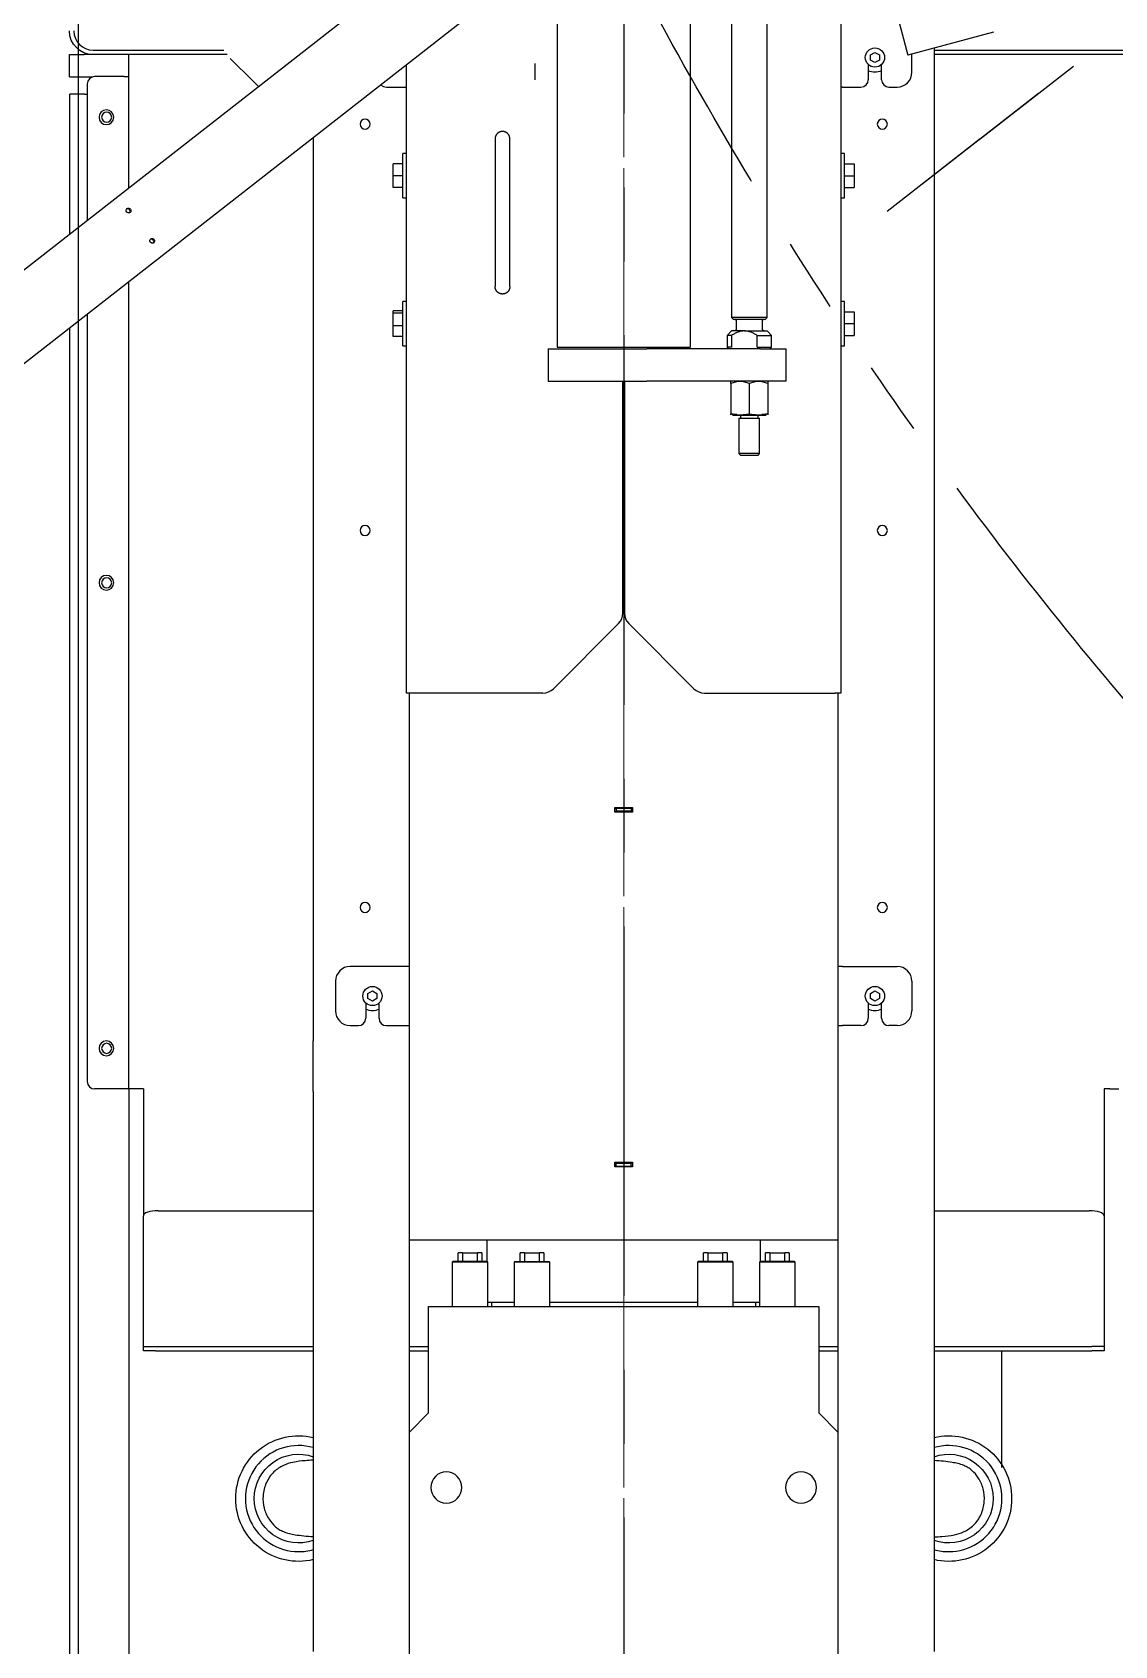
# Model space of a CAD drawing. Header units: millimetres. Extents: x 10462777 to 22643323, y 453826 to 1389191.
# Drawn here: x 11307941 to 11308673, y 595340 to 596432 of the extents above; entities that cross this region are included whole.
import ezdxf

# ---------------------------------------------------------------- set-up
doc = ezdxf.new("R2010")
doc.units = ezdxf.units.MM
doc.header["$LTSCALE"] = 200
doc.header["$MEASUREMENT"] = 0
for name, pattern in [('CENTER', [2, 1.25, -0.25, 0.25, -0.25]), ('CENTER2', [1.125, 0.75, -0.125, 0.125, -0.125]), ('PHANTOM', [2.5, 1.25, -0.25, 0.25, -0.25, 0.25, -0.25])]:
    doc.linetypes.add(name, pattern=pattern)
doc.layers.get('0').update_dxf_attribs({"linetype": 'CONTINUOUS'})
for name, color, linetype in [('1', 1, 'CENTER'), ('2', 2, 'CONTINUOUS'), ('205', 4, 'CONTINUOUS'), ('DV1_DEFAULT', 7, 'CONTINUOUS')]:
    doc.layers.add(name, color=color, linetype=linetype)
doc.layers.add('203', color=7, linetype='CONTINUOUS', true_color=0xffffff)
doc.layers.add('TOP$23', color=7, linetype='CONTINUOUS', true_color=0xffffff)
doc.layers.add('LAYOUT', color=8, linetype='CONTINUOUS', lineweight=25)

# ---------------------------------------------------------------- blocks, each defined once
blk = doc.blocks.new('r710ic')
at = {"layer": 'DV1_DEFAULT', "color": 1, "linetype": 'CENTER2', "lineweight": 0}
for p, q in [((274132.6, 104232.6), (269847.5, 104232.6)), ((269950.2, 104232.6), (274235.2, 104232.6))]:
    blk.add_line(p, q, dxfattribs=at)
at = {"layer": 'LAYOUT', "color": 3}
blk.add_circle((272041.4, 104232.6), 2050.1, dxfattribs=at)
blk = doc.blocks.new('A$C7DA30AB0')
at = {"layer": 'LAYOUT', "color": 6, "linetype": 'PHANTOM'}
blk.add_circle((3030.4, 3026, 0), 2693, dxfattribs=at)

msp = doc.modelspace()

# ---------------------------------------------------------------- linework, layer by layer
at = {"layer": '1', "color": 23, "linetype": 'CENTER'}
msp.add_line((11308340.78353, 601826.84018, 0), (11308340.78353, 593861.87204, 0), dxfattribs=at)
at = {"layer": '2', "color": 60, "linetype": 'Continuous'}
for p, q in [((11308487.78562, 596476.64153, 0), (11308487.78562, 595984.7572, 0)), ((11308507.78591, 596416.49538, 0), (11308510.78595, 596418.22746, 0)), ((11308507.78591, 596413.03123, 0), (11308507.78591, 596416.49538, 0)), ((11308510.78595, 596418.22746, 0), (11308513.78599, 596416.49538, 0)), ((11308513.78599, 596416.49538, 0), (11308513.78599, 596413.03123, 0)), ((11308193.78145, 595984.7572, 0), (11308193.78145, 596409.88355, 0)), ((11308510.78595, 596411.29915, 0), (11308507.78591, 596413.03123, 0)), ((11308513.78599, 596413.03123, 0), (11308510.78595, 596411.29915, 0)), ((11308191.28141, 596342.77708, 0), (11308184.88132, 596342.77708, 0)), ((11308184.88132, 596342.7474, 0), (11308184.88132, 596342.77708, 0)), ((11308191.28141, 596342.7474, 0), (11308184.88132, 596342.7474, 0)), ((11308184.88132, 596334.73248, 0), (11308184.88132, 596342.7474, 0)), ((11308193.78145, 596349.76238, 0), (11308191.28141, 596349.76238, 0)), ((11308191.28141, 596319.76196, 0), (11308191.28141, 596349.76238, 0)), ((11308490.28566, 596349.76238, 0), (11308487.78562, 596349.76238, 0)), ((11308490.28566, 596342.96645, 0), (11308490.28566, 596349.76238, 0)), ((11308490.28566, 596319.76196, 0), (11308490.28566, 596342.96645, 0)), ((11308490.28566, 596342.76228, 0), (11308496.68575, 596342.76228, 0)), ((11308496.68575, 596342.76228, 0), (11308496.68575, 596334.76217, 0)), ((11308191.28141, 596334.73248, 0), (11308184.88132, 596334.73248, 0)), ((11308184.88132, 596326.74725, 0), (11308184.88132, 596334.73248, 0)), ((11308490.28566, 596334.76217, 0), (11308496.68575, 596334.76217, 0)), ((11308496.68575, 596334.76217, 0), (11308496.68575, 596326.76206, 0)), ((11308191.28141, 596326.74725, 0), (11308184.88132, 596326.74725, 0)), ((11308191.28141, 596319.76196, 0), (11308193.78145, 596319.76196, 0)), ((11308487.78562, 596319.76196, 0), (11308490.28566, 596319.76196, 0)), ((11308490.28566, 596326.76206, 0), (11308496.68575, 596326.76206, 0)), ((11308191.28141, 596243.41583, 0), (11308184.88132, 596243.41583, 0)), ((11308184.88132, 596241.88454, 0), (11308184.88132, 596243.41583, 0)), ((11308191.28141, 596241.88454, 0), (11308184.88132, 596241.88454, 0)), ((11308184.88132, 596233.22946, 0), (11308184.88132, 596241.88454, 0)), ((11308193.78145, 596249.76096, 0), (11308191.28141, 596249.76096, 0)), ((11308191.28141, 596219.76054, 0), (11308191.28141, 596249.76096, 0)), ((11308490.28566, 596249.76096, 0), (11308487.78562, 596249.76096, 0)), ((11308490.28566, 596248.51827, 0), (11308490.28566, 596249.76096, 0)), ((11308490.28566, 596219.76054, 0), (11308490.28566, 596248.51827, 0)), ((11308490.28566, 596242.76086, 0), (11308496.68575, 596242.76086, 0)), ((11308496.68575, 596242.76086, 0), (11308496.68575, 596234.76075, 0)), ((11308191.28141, 596233.22946, 0), (11308184.88132, 596233.22946, 0)), ((11308184.88132, 596226.10567, 0), (11308184.88132, 596233.22946, 0)), ((11308490.28566, 596234.76075, 0), (11308496.68575, 596234.76075, 0)), ((11308496.68575, 596234.76075, 0), (11308496.68575, 596226.76063, 0)), ((11308191.28141, 596226.10567, 0), (11308184.88132, 596226.10567, 0)), ((11308191.28141, 596219.76054, 0), (11308193.78145, 596219.76054, 0)), ((11308487.78562, 596219.76054, 0), (11308490.28566, 596219.76054, 0)), ((11308490.28566, 596226.76063, 0), (11308496.68575, 596226.76063, 0)), ((11308340.28353, 596038.9001, 0), (11308340.28353, 596195.76289, 0)), ((11308341.28354, 596195.76289, 0), (11308341.28354, 596038.9001, 0)), ((11308340.28368, 596144.75947, 0), (11308341.28354, 596144.75947, 0)), ((11308340.28368, 596142.75944, 0), (11308341.28354, 596142.75944, 0)), ((11308293.21179, 595987.68617, 0), (11308337.35455, 596031.82893, 0)), ((11308344.21251, 596031.82893, 0), (11308388.35528, 595987.68617, 0)), ((11308197.7815, 595984.7572, 0), (11308193.78145, 595984.7572, 0)), ((11308286.14062, 595984.7572, 0), (11308197.7815, 595984.7572, 0)), ((11308395.42645, 595984.7572, 0), (11308483.78556, 595984.7572, 0)), ((11308487.78562, 595984.7572, 0), (11308483.78556, 595984.7572, 0)), ((11308334.78238, 595906.75609, 0), (11308335.78346, 595906.75609, 0)), ((11308334.78238, 595904.75606, 0), (11308335.78346, 595904.75606, 0)), ((11308335.78346, 595906.75609, 0), (11308335.78346, 595904.75606, 0)), ((11308345.7836, 595906.75609, 0), (11308335.78346, 595906.75609, 0)), ((11308345.7836, 595904.75606, 0), (11308335.78346, 595904.75606, 0)), ((11308345.7836, 595906.75609, 0), (11308345.7836, 595904.75606, 0)), ((11308346.78468, 595906.75609, 0), (11308345.7836, 595906.75609, 0)), ((11308346.78468, 595904.75606, 0), (11308345.7836, 595904.75606, 0)), ((11308167.78108, 595781.48636, 0), (11308170.78112, 595783.21844, 0)), ((11308170.78112, 595783.21844, 0), (11308173.78116, 595781.48636, 0)), ((11308507.78591, 595781.48636, 0), (11308510.78595, 595783.21844, 0)), ((11308510.78595, 595783.21844, 0), (11308513.78599, 595781.48636, 0)), ((11308167.78108, 595778.02221, 0), (11308167.78108, 595781.48636, 0)), ((11308170.78112, 595776.29013, 0), (11308167.78108, 595778.02221, 0)), ((11308173.78116, 595778.02221, 0), (11308170.78112, 595776.29013, 0)), ((11308173.78116, 595781.48636, 0), (11308173.78116, 595778.02221, 0)), ((11308507.78591, 595778.02221, 0), (11308507.78591, 595781.48636, 0)), ((11308510.78595, 595776.29013, 0), (11308507.78591, 595778.02221, 0)), ((11308513.78599, 595778.02221, 0), (11308510.78595, 595776.29013, 0)), ((11308513.78599, 595781.48636, 0), (11308513.78599, 595778.02221, 0)), ((11308334.78238, 595666.75268, 0), (11308335.78346, 595666.75268, 0)), ((11308334.78238, 595664.75265, 0), (11308335.78346, 595664.75265, 0)), ((11308335.78346, 595664.75265, 0), (11308335.78346, 595666.75268, 0)), ((11308335.78346, 595666.75268, 0), (11308345.7836, 595666.75268, 0)), ((11308335.78346, 595664.75265, 0), (11308345.7836, 595664.75265, 0)), ((11308345.7836, 595664.75265, 0), (11308345.7836, 595666.75268, 0)), ((11308346.78468, 595666.75268, 0), (11308345.7836, 595666.75268, 0)), ((11308346.78468, 595664.75265, 0), (11308345.7836, 595664.75265, 0))]:
    msp.add_line(p, q, dxfattribs=at)
at = {"layer": '2', "color": 252, "linetype": 'Continuous'}
for p, q in [((11307965.77821, 596401.76312, 0), (11307965.77821, 596416.76333, 0)), ((11307965.77821, 596416.76333, 0), (11307975.77835, 596416.76333, 0)), ((11307981.77957, 596416.76333, 0), (11307975.77835, 596416.76333, 0)), ((11307981.77843, 596419.76338, 0), (11308070.23953, 596419.76338, 0)), ((11308072.58429, 596416.76333, 0), (11307981.77843, 596416.76333, 0)), ((11308005.77877, 596416.75458, 0), (11308005.77877, 596326.4533, 0)), ((11308535.7863, 596404.76316, 0), (11308535.7863, 596417.03459, 0)), ((11308550.77908, 596419.76338, 0), (11308699.78863, 596419.76338, 0)), ((11308699.78863, 596416.76333, 0), (11308550.77908, 596416.76333, 0)), ((11308550.78652, 596421.04674, 0), (11308550.78652, 595749.38655, 0)), ((11308506.28588, 596410.07269, 0), (11308506.28588, 596399.76309, 0)), ((11308515.28601, 596399.76309, 0), (11308515.28601, 596410.07269, 0)), ((11307965.77821, 596401.76312, 0), (11307975.77835, 596401.76312, 0)), ((11307975.77835, 596401.76312, 0), (11307981.67925, 596401.76312, 0)), ((11307977.77838, 596396.88555, 0), (11307977.77838, 596304.57799, 0)), ((11308002.77873, 596401.88562, 0), (11307982.77845, 596401.88562, 0)), ((11308002.77873, 596401.88562, 0), (11308005.77877, 596401.88562, 0)), ((11308180.28125, 596394.76302, 0), (11308192.78143, 596394.76302, 0)), ((11308192.78143, 596394.76302, 0), (11308193.7815, 596394.76302, 0)), ((11308488.78564, 596394.76302, 0), (11308487.78557, 596394.76302, 0)), ((11308488.78564, 596394.76302, 0), (11308501.28581, 596394.76302, 0)), ((11308520.28608, 596394.76302, 0), (11308525.78616, 596394.76302, 0)), ((11307965.95847, 596295.3343, 0), (11307965.95847, 596389.88545, 0)), ((11307975.95861, 596389.88545, 0), (11307965.95847, 596389.88545, 0)), ((11307975.95861, 596389.88545, 0), (11307977.77879, 596389.88545, 0)), ((11308130.78055, 596360.66546, 0), (11308130.78055, 595749.38655, 0)), ((11308005.77877, 596263.00396, 0), (11308005.77877, 595716.87589, 0)), ((11307965.95847, 594543.85923, 0), (11307965.95847, 596231.87715, 0)), ((11307977.77838, 596241.12709, 0), (11307977.77838, 595721.87596, 0)), ((11308340.28365, 596145.25948, 0), (11308341.28342, 596145.25948, 0)), ((11308341.28342, 596142.25943, 0), (11308340.28365, 596142.25943, 0)), ((11308195.78147, 595614.75194, 0), (11308195.78147, 595984.76938, 0)), ((11308485.78559, 595984.76938, 0), (11308485.78559, 595614.75194, 0)), ((11308334.78345, 595907.2561, 0), (11308346.78362, 595907.2561, 0)), ((11308334.78345, 595904.25605, 0), (11308334.78345, 595907.2561, 0)), ((11308346.78362, 595904.25605, 0), (11308334.78345, 595904.25605, 0)), ((11308346.78362, 595907.2561, 0), (11308346.78362, 595904.25605, 0)), ((11308192.78143, 595799.75457, 0), (11308155.78091, 595799.75457, 0)), ((11308195.78147, 595799.75457, 0), (11308192.78143, 595799.75457, 0)), ((11308488.78564, 595799.75457, 0), (11308485.78559, 595799.75457, 0)), ((11308488.78564, 595799.75457, 0), (11308525.78616, 595799.75457, 0)), ((11308145.78076, 595789.75443, 0), (11308145.78076, 595769.75414, 0)), ((11308535.7863, 595789.75443, 0), (11308535.7863, 595769.75414, 0)), ((11308166.28105, 595775.06367, 0), (11308166.28105, 595764.75407, 0)), ((11308175.28118, 595764.75407, 0), (11308175.28118, 595775.06367, 0)), ((11308506.28588, 595775.06367, 0), (11308506.28588, 595764.75407, 0)), ((11308515.28601, 595764.75407, 0), (11308515.28601, 595775.06367, 0)), ((11308155.78091, 595759.754, 0), (11308161.28098, 595759.754, 0)), ((11308180.28125, 595759.754, 0), (11308192.78143, 595759.754, 0)), ((11308192.78143, 595759.754, 0), (11308195.78147, 595759.754, 0)), ((11308485.78559, 595759.754, 0), (11308488.78564, 595759.754, 0)), ((11308501.28581, 595759.754, 0), (11308488.78564, 595759.754, 0)), ((11308525.78616, 595759.754, 0), (11308520.28608, 595759.754, 0)), ((11308130.78055, 595715.18405, 0), (11308130.78055, 595749.38655, 0)), ((11308550.78652, 595749.38655, 0), (11308550.78652, 595715.18405, 0)), ((11308002.77873, 595716.87589, 0), (11307982.77845, 595716.87589, 0)), ((11308005.77877, 595716.87589, 0), (11308002.77873, 595716.87589, 0)), ((11308011.77886, 595716.87589, 0), (11308005.77877, 595716.87589, 0)), ((11308005.95904, 595716.86467, 0), (11308005.95904, 594543.85923, 0)), ((11308015.77892, 595716.87589, 0), (11308011.77886, 595716.87589, 0)), ((11308015.77892, 595716.87589, 0), (11308015.77892, 595714.05677, 0)), ((11308015.77892, 595714.05677, 0), (11308015.77892, 595631.0763, 0)), ((11308130.78055, 595715.18405, 0), (11308130.78055, 595336.19569, 0)), ((11308550.78652, 595715.18405, 0), (11308550.78652, 595336.19569, 0)), ((11308669.78821, 595716.87589, 0), (11308665.78815, 595716.87589, 0)), ((11308665.78815, 595716.87589, 0), (11308665.78815, 595714.05677, 0)), ((11308665.78815, 595714.05677, 0), (11308665.78815, 595631.0763, 0)), ((11308669.78821, 595716.87589, 0), (11308675.78829, 595716.87589, 0)), ((11308334.78345, 595664.25264, 0), (11308334.78345, 595667.25269, 0)), ((11308334.78345, 595667.25269, 0), (11308346.78362, 595667.25269, 0)), ((11308346.78362, 595664.25264, 0), (11308334.78345, 595664.25264, 0)), ((11308346.78362, 595667.25269, 0), (11308346.78362, 595664.25264, 0)), ((11308015.77892, 595542.93174, 0), (11308015.77892, 595631.07619, 0)), ((11308025.77906, 595634.49644, 0), (11308130.78383, 595634.49644, 0)), ((11308550.78323, 595634.49644, 0), (11308655.78801, 595634.49644, 0)), ((11308665.78815, 595631.07619, 0), (11308665.78815, 595542.93174, 0)), ((11308195.78147, 595614.75194, 0), (11308200.78154, 595614.75194, 0)), ((11308195.78147, 595484.75065, 0), (11308195.78147, 595614.74946, 0)), ((11308200.78154, 595614.75194, 0), (11308480.78552, 595614.75194, 0)), ((11308248.28222, 595614.75194, 0), (11308248.28222, 595600.09111, 0)), ((11308433.28485, 595600.09111, 0), (11308433.28485, 595614.75194, 0)), ((11308480.78552, 595614.75194, 0), (11308485.78559, 595614.75194, 0)), ((11308485.78559, 595614.74946, 0), (11308485.78559, 595484.75065, 0)), ((11308208.78166, 595569.7513, 0), (11308472.78541, 595569.7513, 0)), ((11308208.78166, 595497.75028, 0), (11308208.78166, 595569.7513, 0)), ((11308248.78232, 595572.75135, 0), (11308266.78483, 595572.75135, 0)), ((11308251.28226, 595572.75135, 0), (11308251.28226, 595569.7513, 0)), ((11308290.78561, 595572.75135, 0), (11308390.78146, 595572.75135, 0)), ((11308414.78224, 595572.75135, 0), (11308432.78474, 595572.75135, 0)), ((11308430.2848, 595569.7513, 0), (11308430.2848, 595572.75135, 0)), ((11308472.78541, 595569.7513, 0), (11308472.78541, 595497.75028, 0)), ((11308015.77892, 595542.93174, 0), (11308015.77892, 595542.75082, 0)), ((11308015.77892, 595539.75078, 0), (11308015.77892, 595542.75082, 0)), ((11308015.77892, 595542.75082, 0), (11308023.99939, 595542.75082, 0)), ((11308023.99939, 595542.75082, 0), (11308130.78078, 595542.75082, 0)), ((11308195.77918, 595542.75082, 0), (11308208.78023, 595542.75082, 0)), ((11308472.78684, 595542.75082, 0), (11308485.78788, 595542.75082, 0)), ((11308550.78629, 595542.75082, 0), (11308657.56767, 595542.75082, 0)), ((11308665.78815, 595542.75082, 0), (11308657.56767, 595542.75082, 0)), ((11308665.78815, 595542.75082, 0), (11308665.78815, 595542.93174, 0)), ((11308665.78815, 595542.75082, 0), (11308665.78815, 595539.75078, 0)), ((11308023.99939, 595539.75078, 0), (11308015.77892, 595539.75078, 0)), ((11308023.99939, 595539.75078, 0), (11308130.78078, 595539.75078, 0)), ((11308195.77918, 595539.75078, 0), (11308208.78023, 595539.75078, 0)), ((11308472.78684, 595539.75078, 0), (11308485.78788, 595539.75078, 0)), ((11308550.78629, 595539.75078, 0), (11308657.56767, 595539.75078, 0)), ((11308665.78815, 595539.75078, 0), (11308657.56767, 595539.75078, 0)), ((11308195.78147, 595484.75009, 0), (11308208.78166, 595497.75028, 0)), ((11308472.78541, 595497.75028, 0), (11308485.78559, 595484.75009, 0)), ((11308195.78147, 595324.74782, 0), (11308195.78147, 595484.75009, 0)), ((11308485.78559, 595484.75009, 0), (11308485.78559, 595324.74782, 0))]:
    msp.add_line(p, q, dxfattribs=at)
at = {"layer": '2', "color": 51, "linetype": 'Continuous'}
msp.add_line((11308280.78268, 596399.66309, 0), (11308280.78268, 596410.76325, 0), dxfattribs=at)
at = {"layer": '2', "color": 7, "linetype": 'Continuous'}
for p, q in [((11308225.28189, 595600.09173, 0), (11308224.78189, 595599.59173, 0)), ((11308224.78189, 595599.59173, 0), (11308224.78189, 595569.75183, 0)), ((11308248.78223, 595599.59173, 0), (11308224.78189, 595599.59173, 0)), ((11308248.28222, 595600.09173, 0), (11308225.28189, 595600.09173, 0)), ((11308228.78194, 595600.09173, 0), (11308228.78194, 595606.09182, 0)), ((11308231.65851, 595606.09182, 0), (11308228.78194, 595606.09182, 0)), ((11308231.65851, 595606.09182, 0), (11308231.65851, 595600.09173, 0)), ((11308231.65851, 595606.09182, 0), (11308241.9056, 595606.09182, 0)), ((11308241.9056, 595600.09173, 0), (11308241.9056, 595606.09182, 0)), ((11308244.78217, 595606.09182, 0), (11308241.9056, 595606.09182, 0)), ((11308244.78217, 595606.09182, 0), (11308244.78217, 595600.09173, 0)), ((11308248.78223, 595599.59173, 0), (11308248.28222, 595600.09173, 0)), ((11308248.78223, 595569.75183, 0), (11308248.78223, 595599.59173, 0)), ((11308267.28249, 595600.09173, 0), (11308266.78248, 595599.59173, 0)), ((11308266.78248, 595599.59173, 0), (11308266.78248, 595569.75183, 0)), ((11308290.78282, 595599.59173, 0), (11308266.78248, 595599.59173, 0)), ((11308267.28249, 595600.09173, 0), (11308290.28282, 595600.09173, 0)), ((11308270.78254, 595600.09173, 0), (11308270.78254, 595606.09182, 0)), ((11308273.6591, 595606.09182, 0), (11308270.78254, 595606.09182, 0)), ((11308273.6591, 595606.09182, 0), (11308283.9062, 595606.09182, 0)), ((11308273.6591, 595606.09182, 0), (11308273.6591, 595600.09173, 0)), ((11308283.9062, 595600.09173, 0), (11308283.9062, 595606.09182, 0)), ((11308286.78277, 595606.09182, 0), (11308283.9062, 595606.09182, 0)), ((11308286.78277, 595606.09182, 0), (11308286.78277, 595600.09173, 0)), ((11308290.78282, 595599.59173, 0), (11308290.28282, 595600.09173, 0)), ((11308290.78282, 595569.75183, 0), (11308290.78282, 595599.59173, 0)), ((11308391.28425, 595600.09173, 0), (11308390.78424, 595599.59173, 0)), ((11308390.78424, 595599.59173, 0), (11308390.78424, 595569.75183, 0)), ((11308414.78458, 595599.59173, 0), (11308390.78424, 595599.59173, 0)), ((11308414.28458, 595600.09173, 0), (11308391.28425, 595600.09173, 0)), ((11308394.7843, 595600.09173, 0), (11308394.7843, 595606.09182, 0)), ((11308397.66087, 595606.09182, 0), (11308394.7843, 595606.09182, 0)), ((11308397.66087, 595606.09182, 0), (11308407.90796, 595606.09182, 0)), ((11308397.66087, 595606.09182, 0), (11308397.66087, 595600.09173, 0)), ((11308407.90796, 595600.09173, 0), (11308407.90796, 595606.09182, 0)), ((11308410.78453, 595606.09182, 0), (11308407.90796, 595606.09182, 0)), ((11308410.78453, 595606.09182, 0), (11308410.78453, 595600.09173, 0)), ((11308414.78458, 595599.59173, 0), (11308414.28458, 595600.09173, 0)), ((11308414.78458, 595569.75183, 0), (11308414.78458, 595599.59173, 0)), ((11308433.28485, 595600.09173, 0), (11308432.78484, 595599.59173, 0)), ((11308432.78484, 595599.59173, 0), (11308432.78484, 595569.75183, 0)), ((11308456.78518, 595599.59173, 0), (11308432.78484, 595599.59173, 0)), ((11308456.28517, 595600.09173, 0), (11308433.28485, 595600.09173, 0)), ((11308436.7849, 595600.09173, 0), (11308436.7849, 595606.09182, 0)), ((11308439.66146, 595606.09182, 0), (11308436.7849, 595606.09182, 0)), ((11308439.66146, 595606.09182, 0), (11308439.66146, 595600.09173, 0)), ((11308439.66146, 595606.09182, 0), (11308449.90856, 595606.09182, 0)), ((11308449.90856, 595600.09173, 0), (11308449.90856, 595606.09182, 0)), ((11308452.78512, 595606.09182, 0), (11308449.90856, 595606.09182, 0)), ((11308452.78512, 595606.09182, 0), (11308452.78512, 595600.09173, 0)), ((11308456.78518, 595599.59173, 0), (11308456.28517, 595600.09173, 0)), ((11308456.78518, 595569.75183, 0), (11308456.78518, 595599.59173, 0))]:
    msp.add_line(p, q, dxfattribs=at)
at = {"layer": '2', "color": 60, "linetype": 'Continuous'}
for centre in [(11308510.78595, 596414.76331, 0), (11308170.78112, 595779.75429, 0), (11308510.78595, 595779.75429, 0)]:
    msp.add_circle(centre, 6.50009, dxfattribs=at)
at = {"layer": '2', "color": 252, "linetype": 'Continuous', "extrusion": (0, 0, -1)}
for centre, radius in [((-11307990.77856, 596374.38523, 0), 5.00007), ((-11307990.95883, 596374.38523, 0), 3.40005), ((-11308165.78105, 596369.76267, 0), 3.40005), ((-11308515.78602, 596369.76267, 0), 3.40005), ((-11308165.78105, 596094.75876, 0), 3.40005), ((-11308515.78602, 596094.75876, 0), 3.40005), ((-11307990.77856, 596059.38076, 0), 5.00007), ((-11307990.95883, 596059.38076, 0), 3.40005), ((-11308165.78105, 595839.75514, 0), 3.40005), ((-11308515.78602, 595839.75514, 0), 3.40005), ((-11307990.77856, 595744.37628, 0), 5.00007), ((-11307990.95883, 595744.37628, 0), 3.40005), ((-11308220.78183, 595447.24956, 0), 10.50015), ((-11308460.78524, 595447.24956, 0), 10.50015)]:
    msp.add_circle(centre, radius, dxfattribs=at)
for centre, radius, start, end in [((-11307981.77843, 596432.76356, 0), 16.00023, 270, 0), ((-11308510.78595, 596414.76331, 0), 10.00014, 243.2587693, 296.7412568), ((-11308170.78112, 595779.75429, 0), 10.00014, 243.2587693, 296.7412568), ((-11308510.78595, 595779.75429, 0), 10.00014, 243.2587693, 296.7412568)]:
    msp.add_arc(centre, radius, start, end, dxfattribs=at)
at = {"layer": '2', "color": 252, "linetype": 'Continuous'}
for centre, radius, start, end in [((11307981.77843, 596432.76356, 0), 13.00018, 180, 270), ((11307982.77845, 596396.88555, 0), 5.00007, 90, 180), ((11308180.28125, 596399.76309, 0), 5.00007, 221.79522728, 270), ((11308501.28581, 596399.76309, 0), 5.00007, 270, 0), ((11308520.28608, 596399.76309, 0), 5.00007, 180, 270), ((11308525.78616, 596404.76316, 0), 10.00014, 270, 0), ((11308155.78091, 595789.75443, 0), 10.00014, 90, 180), ((11308525.78616, 595789.75443, 0), 10.00014, 0, 90), ((11308155.78091, 595769.75414, 0), 10.00014, 180, 270), ((11308161.28098, 595764.75407, 0), 5.00007, 270, 0), ((11308180.28125, 595764.75407, 0), 5.00007, 180, 270), ((11308501.28581, 595764.75407, 0), 5.00007, 270, 0), ((11308520.28608, 595764.75407, 0), 5.00007, 180, 270), ((11308525.78616, 595769.75414, 0), 10.00014, 270, 0), ((11307982.77845, 595721.87596, 0), 5.00007, 180, 270)]:
    msp.add_arc(centre, radius, start, end, dxfattribs=at)
at = {"layer": '2', "color": 60, "linetype": 'Continuous'}
for centre, start, end in [((11308330.28338, 596038.9001, 0), 315, 0), ((11308351.28368, 596038.9001, 0), 180, 225), ((11308286.14062, 595994.75734, 0), 270, 315), ((11308395.42645, 595994.75734, 0), 225, 270)]:
    msp.add_arc(centre, 10.00014, start, end, dxfattribs=at)
at = {"layer": '2', "color": 60, "linetype": 'Continuous', "extrusion": (0, 0, -1)}
for centre, radius, start, end in [((-11308120.78041, 595439.74936, 0), 42.5006, 0, 103.61249465), ((-11308560.78666, 595439.74936, 0), 42.5006, 76.38750535, 180), ((-11308120.78041, 595439.74936, 0), 30.00043, 0, 109.47375662), ((-11308560.78666, 595439.74936, 0), 30.00043, 70.52624338, 180), ((-11308120.78041, 595439.74936, 0), 42.5006, 256.39312713, 0), ((-11308120.78041, 595439.74936, 0), 30.00043, 250.53188685, 0), ((-11308560.78666, 595439.74936, 0), 42.5006, 180, 283.60687287), ((-11308560.78666, 595439.74936, 0), 30.00043, 180, 289.46811315)]:
    msp.add_arc(centre, radius, start, end, dxfattribs=at)
at = {"layer": '2', "color": 27, "linetype": 'Continuous'}
for centre, start, end in [((11308120.78041, 595439.74936, 0), 73.82811652, 270), ((11308560.78666, 595439.74936, 0), 270, 106.17188348), ((11308120.78041, 595439.74936, 0), 270, 286.17749528), ((11308560.78666, 595439.74936, 0), 253.82250472, 270)]:
    msp.add_arc(centre, 35.90051, start, end, dxfattribs=at)
at = {"layer": '2', "color": 252, "linetype": 'Continuous'}
for centre, start_param, end_param in [((11308025.77906, 595631.07619, 0), 4.7123889804, 6.2831853072), ((11308655.78801, 595631.07619, 0), 3.1415926536, 4.7123889804)]:
    msp.add_ellipse(centre, major_axis=(-10.00014, 0), ratio=0.3420201433, start_param=start_param, end_param=end_param, dxfattribs=at)
at = {"layer": '2', "color": 60, "linetype": 'Continuous'}
for points, weights, knots in [([(11308263.78244, 596359.76296, 0), (11308263.78228, 596361.53073, 0), (11308262.89823, 596363.87882, 0), (11308260.55005, 596364.7626, 0), (11308257.01469, 596364.7626, 0), (11308254.6665, 596363.87882, 0), (11308253.78245, 596361.53073, 0), (11308253.7823, 596359.76296, 0)], [0.585786436849, 0.585780185945, 0.552288918008, 0.585786437627, 0.585786437627, 0.552288903455, 0.58578020777, 0.585786436854], [0, 0, 0, 0, 0, 0.4999999457, 0.4999999457, 0.4999999457, 1, 1, 1, 1, 1]), ([(11308263.78244, 596259.7611, 0), (11308263.78244, 596257.99331, 0), (11308262.89854, 596255.64493, 0), (11308260.55016, 596254.76103, 0), (11308257.01469, 596254.76103, 0), (11308254.6665, 596255.64481, 0), (11308253.78245, 596257.9929, 0), (11308253.7823, 596259.76067, 0)], [0.585786437627, 0.585786367954, 0.55228479628, 0.585786437627, 0.585786437627, 0.552288903456, 0.585780207769, 0.585786436854], [0, 0, 0, 0, 0, 0.5000153255, 0.5000153255, 0.5000153255, 1, 1, 1, 1, 1])]:
    msp.add_rational_spline(points, weights, degree=4, knots=knots, dxfattribs=at)
for points, knots in [([(11308253.7823, 596359.76252, 0), (11308253.7823, 596359.74353, 0), (11308253.7823, 596359.20967, 0), (11308253.7823, 596357.39254, 0), (11308253.7823, 596355.44416, 0), (11308253.7823, 596353.04831, 0), (11308253.7823, 596349.53505, 0), (11308253.7823, 596346.71775, 0), (11308253.7823, 596344.76231, 0)], [0, 0, 0, 0, 0.2394568444, 0.3683606602, 0.5, 0.6316393398, 0.7605431556, 1, 1, 1, 1]), ([(11308263.78244, 596344.76231, 0), (11308263.78244, 596346.71775, 0), (11308263.78244, 596349.53505, 0), (11308263.78244, 596353.04831, 0), (11308263.78244, 596355.44416, 0), (11308263.78244, 596357.39254, 0), (11308263.78244, 596359.20967, 0), (11308263.78244, 596359.74353, 0), (11308263.78244, 596359.76252, 0)], [0, 0, 0, 0, 0.2394568444, 0.3683606602, 0.5, 0.6316393398, 0.7605431556, 1, 1, 1, 1]), ([(11308253.7823, 596274.76132, 0), (11308253.7823, 596272.80587, 0), (11308253.7823, 596269.98858, 0), (11308253.7823, 596266.47532, 0), (11308253.7823, 596264.07946, 0), (11308253.7823, 596262.13109, 0), (11308253.7823, 596260.31395, 0), (11308253.7823, 596259.7801, 0), (11308253.7823, 596259.7611, 0)], [0, 0, 0, 0, 0.2394568444, 0.3683606602, 0.5, 0.6316393398, 0.7605431556, 1, 1, 1, 1]), ([(11308263.78244, 596259.7611, 0), (11308263.78244, 596259.7801, 0), (11308263.78244, 596260.31395, 0), (11308263.78244, 596262.13109, 0), (11308263.78244, 596264.07946, 0), (11308263.78244, 596266.47532, 0), (11308263.78244, 596269.98858, 0), (11308263.78244, 596272.80587, 0), (11308263.78244, 596274.76132, 0)], [0, 0, 0, 0, 0.2394568444, 0.3683606602, 0.5, 0.6316393398, 0.7605431556, 1, 1, 1, 1]), ([(11308130.50495, 595465.72239, 0), (11308128.75036, 595465.62145, 0), (11308124.08851, 595465.3061, 0), (11308117.98582, 595464.64386, 0), (11308111.83378, 595462.94034, 0), (11308107.23728, 595460.40603, 0), (11308103.97621, 595457.81084, 0), (11308101.06117, 595454.4009, 0), (11308098.14044, 595449.15412, 0), (11308096.26961, 595441.85607, 0), (11308097.04887, 595433.19346, 0), (11308100.27299, 595425.96426, 0), (11308103.85124, 595421.73578, 0), (11308106.42483, 595419.66975, 0), (11308108.3068, 595418.43756, 0), (11308112.53896, 595416.43055, 0), (11308119.32574, 595414.98806, 0), (11308126.23242, 595414.32046, 0), (11308130.68296, 595414.01456, 0)], [0, 0, 0, 0, 0.0621329671, 0.1714278326, 0.2484712937, 0.2837429377, 0.3195577072, 0.3575676794, 0.3975915414, 0.4737063976, 0.5470277745, 0.6167954846, 0.6740992237, 0.6871831524, 0.7017344411, 0.7379718549, 0.8477953303, 1, 1, 1, 1]), ([(11308551.06212, 595413.77632, 0), (11308552.81671, 595413.87726, 0), (11308557.47855, 595414.19261, 0), (11308563.58125, 595414.85485, 0), (11308569.73329, 595416.55837, 0), (11308574.32979, 595419.09268, 0), (11308577.59085, 595421.68787, 0), (11308580.5059, 595425.09781, 0), (11308583.42663, 595430.34459, 0), (11308585.29746, 595437.64264, 0), (11308584.5182, 595446.30526, 0), (11308581.29408, 595453.53446, 0), (11308577.71583, 595457.76294, 0), (11308575.14224, 595459.82896, 0), (11308573.26026, 595461.06115, 0), (11308569.02811, 595463.06816, 0), (11308562.24133, 595464.51065, 0), (11308555.33464, 595465.17825, 0), (11308550.88411, 595465.48415, 0)], [0, 0, 0, 0, 0.0621329671, 0.1714278326, 0.2484712937, 0.2837429377, 0.3195577072, 0.3575676794, 0.3975915414, 0.4737063976, 0.5470277745, 0.6167954846, 0.6740992237, 0.6871831524, 0.7017344411, 0.7379718549, 0.8477953303, 1, 1, 1, 1])]:
    msp.add_open_spline(points, degree=3, knots=knots, dxfattribs=at)
for points in [[(11308253.7823, 596344.76231, 0), (11308253.7823, 596309.76181, 0), (11308253.7823, 596274.76132, 0)], [(11308263.78244, 596274.76132, 0), (11308263.78244, 596309.76181, 0), (11308263.78244, 596344.76231, 0)]]:
    msp.add_open_spline(points, degree=2, dxfattribs=at)
at = {"layer": '2', "color": 27, "linetype": 'Continuous'}
msp.add_open_spline([(11308596.68717, 595460.78593, 0), (11308596.68717, 595462.13391, 0), (11308596.68717, 595467.61635, 0), (11308596.68717, 595478.41534, 0), (11308596.68717, 595494.29425, 0), (11308596.68717, 595510.33155, 0), (11308596.68717, 595525.30034, 0), (11308596.68717, 595535.40743, 0), (11308596.68717, 595539.72931, 0)], degree=3, knots=[0, 0, 0, 0, 0.0909698239, 0.349315021, 0.5608018197, 0.7318835619, 0.8896519908, 1, 1, 1, 1], dxfattribs=at)
at = {"layer": '203', "color": 252, "linetype": 'Continuous'}
for p, q in [((11307613.10995, 596019.67228, 0), (11308229.66213, 596501.37564, 0)), ((11308260.44565, 596461.97454, 0), (11307643.89346, 595980.27119, 0)), ((11308074.58219, 596414.20063, 0), (11308090.08547, 596398.87022, 0)), ((11308093.78227, 596395.21464, 0), (11308090.08547, 596398.87022, 0))]:
    msp.add_line(p, q, dxfattribs=at)
at = {"layer": '203', "color": 172, "linetype": 'CENTER'}
for q in [(11308645.041, 596409.02678, 0), (11308645.041, 596409.02678, 0), (11308518.95749, 596310.51954, 0), (11308518.95749, 596310.51954, 0)]:
    msp.add_line((11308581.99925, 596359.77316, 0), q, dxfattribs=at)
at = {"layer": '203', "color": 172, "linetype": 'PHANTOM'}
msp.add_line((11308542.59815, 596328.98965, 0), (11308621.40034, 596390.55667, 0), dxfattribs=at)
msp.add_line((11308542.59815, 596328.98965, 0), (11308621.40034, 596390.55667, 0), dxfattribs=at)
at = {"layer": '203', "color": 252, "linetype": 'Continuous'}
for centre in [(11308005.7723, 596311.2253, 0), (11308021.77972, 596290.73672, 0)]:
    msp.add_ellipse(centre, major_axis=(-1.01586, 1.30024), ratio=0.978887907, dxfattribs=at)
for centre, start_param, end_param in [((11308005.12802, 596310.72193, 0), 1.5707919689, 2.885745195), ((11308005.12802, 596310.72193, 0), 0.2558478412, 1.5708010598), ((11308021.13544, 596290.23336, 0), 1.5707919689, 2.885745195), ((11308021.13544, 596290.23336, 0), 0.2558478412, 1.5708010598)]:
    msp.add_ellipse(centre, major_axis=(1.01586, -1.30024), ratio=0.978887907, start_param=start_param, end_param=end_param, dxfattribs=at)
at = {"layer": '205', "color": 252, "linetype": 'Continuous'}
for p, q in [((11308295.78289, 596560.77761, 0), (11308295.78289, 596218.76052, 0)), ((11308385.78417, 596560.77761, 0), (11308385.78417, 596218.76052, 0)), ((11308413.78457, 596560.77936, 0), (11308413.78457, 596238.76081, 0)), ((11308437.78491, 596238.76081, 0), (11308437.78491, 596560.77936, 0)), ((11308494.45596, 596560.7639, 0), (11308533.15683, 596416.33028, 0)), ((11308591.11321, 596431.85964, 0), (11308533.15683, 596416.33028, 0)), ((11308413.78457, 596238.76081, 0), (11308414.78458, 596237.76079, 0)), ((11308422.42998, 596238.76081, 0), (11308413.78457, 596238.76081, 0)), ((11308414.78458, 596237.76079, 0), (11308422.70955, 596237.76079, 0)), ((11308416.78461, 596236.76078, 0), (11308416.78461, 596230.76069, 0)), ((11308437.78491, 596238.76081, 0), (11308422.42998, 596238.76081, 0)), ((11308422.70955, 596237.76079, 0), (11308436.7849, 596237.76079, 0)), ((11308434.78487, 596230.76069, 0), (11308434.78487, 596236.76078, 0)), ((11308436.7849, 596237.76079, 0), (11308437.78491, 596238.76081, 0)), ((11308413.78457, 596229.76068, 0), (11308410.78453, 596226.76063, 0)), ((11308410.78453, 596226.76063, 0), (11308410.78453, 596218.76052, 0)), ((11308413.7887, 596226.76063, 0), (11308410.78453, 596226.76063, 0)), ((11308422.42998, 596229.76068, 0), (11308413.78457, 596229.76068, 0)), ((11308413.7887, 596226.76063, 0), (11308413.7887, 596218.76052, 0)), ((11308422.42998, 596229.76068, 0), (11308437.78491, 596229.76068, 0)), ((11308431.07126, 596218.76052, 0), (11308431.07126, 596226.76063, 0)), ((11308431.07126, 596226.76063, 0), (11308440.78495, 596226.76063, 0)), ((11308440.78495, 596226.76063, 0), (11308437.78491, 596229.76068, 0)), ((11308440.78495, 596218.76052, 0), (11308440.78495, 596226.76063, 0)), ((11308289.78281, 596217.76051, 0), (11308289.78281, 596195.76019, 0)), ((11308289.78281, 596217.76051, 0), (11308356.38376, 596217.76051, 0)), ((11308295.78289, 596218.76052, 0), (11308385.78417, 596218.76052, 0)), ((11308433.43191, 596217.76051, 0), (11308356.38376, 596217.76051, 0)), ((11308410.78453, 596218.76052, 0), (11308411.78454, 596217.76051, 0)), ((11308413.7887, 596218.76052, 0), (11308410.78453, 596218.76052, 0)), ((11308431.07126, 596218.76052, 0), (11308440.78495, 596218.76052, 0)), ((11308433.43191, 596217.76051, 0), (11308450.7851, 596217.76051, 0)), ((11308439.78494, 596217.76051, 0), (11308440.78495, 596218.76052, 0)), ((11308450.7851, 596195.76019, 0), (11308450.7851, 596217.76051, 0)), ((11308289.78281, 596195.76019, 0), (11308356.38376, 596195.76019, 0)), ((11308433.43191, 596195.76019, 0), (11308356.38376, 596195.76019, 0)), ((11308413.28456, 596194.15953, 0), (11308413.28456, 596173.64215, 0)), ((11308425.78474, 596194.15953, 0), (11308425.78474, 596173.64215, 0)), ((11308450.7851, 596195.76019, 0), (11308433.43191, 596195.76019, 0)), ((11308438.28492, 596194.15953, 0), (11308438.28492, 596173.64215, 0)), ((11308414.3852, 596172.75987, 0), (11308419.78276, 596172.75987, 0)), ((11308414.3852, 596172.75987, 0), (11308437.18429, 596172.75987, 0)), ((11308418.78464, 596170.75984, 0), (11308418.78464, 596146.7595, 0)), ((11308418.78464, 596170.75984, 0), (11308432.78484, 596170.75984, 0)), ((11308419.78466, 596172.75984, 0), (11308419.78466, 596170.75984, 0)), ((11308431.78483, 596170.75984, 0), (11308431.78483, 596172.75984, 0)), ((11308432.78484, 596146.7595, 0), (11308432.78484, 596170.75984, 0)), ((11308418.78464, 596146.7595, 0), (11308419.78466, 596145.75948, 0)), ((11308423.8278, 596146.7595, 0), (11308418.78464, 596146.7595, 0)), ((11308419.78466, 596145.75948, 0), (11308424.10736, 596145.75948, 0)), ((11308432.78484, 596146.7595, 0), (11308423.8278, 596146.7595, 0)), ((11308424.10736, 596145.75948, 0), (11308431.78483, 596145.75948, 0)), ((11308431.78483, 596145.75948, 0), (11308432.78484, 596146.7595, 0))]:
    msp.add_line(p, q, dxfattribs=at)
at = {"layer": '205', "color": 252, "linetype": 'Continuous', "extrusion": (0, 0, -1)}
for centre, start, end in [((-11308415.7846, 596236.76078, 0), 90, 180), ((-11308415.7846, 596230.76069, 0), 180, 270), ((-11308435.78488, 596236.76078, 0), 0, 90), ((-11308435.78488, 596230.76069, 0), 270, 0)]:
    msp.add_arc(centre, 1.00001, start, end, dxfattribs=at)
at = {"layer": '205', "color": 252, "linetype": 'Continuous'}
for points, knots in [([(11308422.42998, 596229.76068, 0), (11308421.66463, 596229.76068, 0), (11308420.89963, 596229.68034, 0), (11308419.37539, 596229.37055, 0), (11308418.63837, 596229.14685, 0), (11308417.20028, 596228.60083, 0), (11308416.49922, 596228.27851, 0), (11308415.1225, 596227.56423, 0), (11308414.44657, 596227.17174, 0), (11308413.7887, 596226.76063, 0)], [0, 0, 0, 0, 0.25, 0.25, 0.5, 0.5, 0.75, 0.75, 1, 1, 1, 1]), ([(11308431.07126, 596226.76063, 0), (11308430.41416, 596227.17127, 0), (11308429.74051, 596227.56259, 0), (11308428.36054, 596228.27867, 0), (11308427.6586, 596228.60127, 0), (11308426.22118, 596229.14697, 0), (11308425.48569, 596229.37002, 0), (11308424.34777, 596229.60175, 0), (11308423.96216, 596229.66155, 0), (11308423.19562, 596229.74077, 0), (11308422.81265, 596229.76068, 0), (11308422.42998, 596229.76068, 0)], [0, 0, 0, 0, 0.25, 0.25, 0.5, 0.5, 0.75, 0.75, 0.875, 0.875, 1, 1, 1, 1]), ([(11308413.28456, 596194.15953, 0), (11308413.28456, 596194.37511, 0), (11308413.28456, 596194.57439, 0), (11308413.28456, 596194.93048, 0), (11308413.28456, 596195.08536, 0), (11308413.28456, 596195.4652, 0), (11308413.28456, 596195.60474, 0), (11308413.28456, 596195.6063, 0), (11308413.28456, 596195.59809, 0), (11308413.28456, 596195.57367, 0), (11308413.28456, 596195.56432, 0), (11308413.28456, 596195.55326, 0)], [0, 0, 0, 0, 0.2116279892, 0.2116279892, 0.4232559784, 0.4232559784, 0.8465119567, 0.8465119567, 0.9523259513, 0.9523259513, 1, 1, 1, 1]), ([(11308425.78474, 596194.15953, 0), (11308424.77786, 596194.59436, 0), (11308423.75744, 596194.95694, 0), (11308422.19614, 596195.33722, 0), (11308421.67056, 596195.43656, 0), (11308420.87319, 596195.53753, 0), (11308420.6059, 596195.56318, 0), (11308420.06814, 596195.59751, 0), (11308419.79747, 596195.60612, 0), (11308418.45466, 596195.6055, 0), (11308417.3996, 596195.46492, 0), (11308415.84005, 596195.08585, 0), (11308415.32399, 596194.93183, 0), (11308414.29822, 596194.57751, 0), (11308413.78818, 596194.37702, 0), (11308413.28456, 596194.15953, 0)], [0, 0, 0, 0, 0.25, 0.25, 0.375, 0.375, 0.4375, 0.4375, 0.5, 0.5, 0.75, 0.75, 0.875, 0.875, 1, 1, 1, 1]), ([(11308438.28492, 596194.15953, 0), (11308437.27804, 596194.59436, 0), (11308436.25762, 596194.95694, 0), (11308434.69632, 596195.33722, 0), (11308434.17074, 596195.43656, 0), (11308433.37337, 596195.53753, 0), (11308433.10608, 596195.56318, 0), (11308432.56832, 596195.59751, 0), (11308432.29765, 596195.60612, 0), (11308430.95483, 596195.6055, 0), (11308429.89978, 596195.46492, 0), (11308428.34023, 596195.08585, 0), (11308427.82417, 596194.93183, 0), (11308426.79839, 596194.57751, 0), (11308426.28836, 596194.37702, 0), (11308425.78474, 596194.15953, 0)], [0, 0, 0, 0, 0.25, 0.25, 0.375, 0.375, 0.4375, 0.4375, 0.5, 0.5, 0.75, 0.75, 0.875, 0.875, 1, 1, 1, 1]), ([(11308438.28492, 596195.60576, 0), (11308438.28492, 596195.59939, 0), (11308438.28492, 596195.46038, 0), (11308438.28492, 596195.08536, 0), (11308438.28492, 596194.93048, 0), (11308438.28492, 596194.57439, 0), (11308438.28492, 596194.37511, 0), (11308438.28492, 596194.15953, 0)], [0, 0, 0, 0, 0.4951924969, 0.4951924969, 0.7475962485, 0.7475962485, 1, 1, 1, 1]), ([(11308413.28456, 596173.0799, 0), (11308413.28456, 596173.07989, 0), (11308413.28456, 596173.07987, 0), (11308413.28456, 596173.07946, 0), (11308413.28456, 596173.1305, 0), (11308413.28456, 596173.27612, 0), (11308413.28456, 596173.33598, 0), (11308413.28456, 596173.47548, 0), (11308413.28456, 596173.55485, 0), (11308413.28456, 596173.64215, 0)], [0, 0, 0, 0, 0.0011279964, 0.0011279964, 0.5005639982, 0.5005639982, 0.7502819991, 0.7502819991, 1, 1, 1, 1]), ([(11308417.37915, 596173.15135, 0), (11308417.05597, 596173.17249, 0), (11308416.73279, 596173.1982, 0), (11308415.36793, 596173.32529, 0), (11308414.32624, 596173.46728, 0), (11308413.28456, 596173.64215, 0)], [0, 0, 0, 0, 0.236786066, 0.236786066, 1, 1, 1, 1]), ([(11308413.28456, 596173.64215, 0), (11308414.32624, 596173.46728, 0), (11308415.36793, 596173.32529, 0), (11308417.45129, 596173.13129, 0), (11308419.53465, 596173.02847, 0), (11308421.61801, 596173.13129, 0), (11308423.70138, 596173.32529, 0), (11308424.74306, 596173.46728, 0), (11308425.78474, 596173.64215, 0)], [0, 0, 0, 0, 0.25, 0.25, 0.5, 0.75, 0.75, 1, 1, 1, 1]), ([(11308425.78474, 596173.64215, 0), (11308426.82642, 596173.46728, 0), (11308427.8681, 596173.32529, 0), (11308429.95147, 596173.13129, 0), (11308432.03483, 596173.02847, 0), (11308434.11819, 596173.13129, 0), (11308436.20156, 596173.32529, 0), (11308437.24324, 596173.46728, 0), (11308438.28492, 596173.64215, 0)], [0, 0, 0, 0, 0.25, 0.25, 0.5, 0.75, 0.75, 1, 1, 1, 1]), ([(11308438.28492, 596173.64215, 0), (11308437.24324, 596173.46728, 0), (11308436.20156, 596173.32529, 0), (11308434.83585, 596173.19812, 0), (11308434.51182, 596173.17236, 0), (11308434.18779, 596173.15118, 0)], [0, 0, 0, 0, 0.7627399248, 0.7627399248, 1, 1, 1, 1]), ([(11308438.28492, 596173.64215, 0), (11308438.28492, 596173.55485, 0), (11308438.28492, 596173.47548, 0), (11308438.28492, 596173.33598, 0), (11308438.28492, 596173.27612, 0), (11308438.28492, 596173.13163, 0), (11308438.28492, 596173.08066, 0), (11308438.28492, 596173.07989, 0)], [0, 0, 0, 0, 0.2514637438, 0.2514637438, 0.5029274876, 0.5029274876, 1, 1, 1, 1])]:
    msp.add_open_spline(points, degree=3, knots=knots, dxfattribs=at)
msp.add_open_spline([(11308384.78416, 596217.76051, 0), (11308385.11746, 596218.09381, 0), (11308385.4508, 596218.42715, 0), (11308385.78417, 596218.76052, 0)], degree=3, dxfattribs=at)
at = {"layer": 'TOP$23', "linetype": 'Continuous'}
msp.add_line((11307971.66913, 596841.71124), (11307971.66913, 594581.71124), dxfattribs=at)

# ---------------------------------------------------------------- block references
at = {"ltscale": 10, "rotation": 180}
msp.add_blockref('A$C7DA30AB0', (11313764.24811, 600747.76955, 0), dxfattribs=at)
at = {"layer": 'LAYOUT', "color": 2, "rotation": 89.99999999999999}
msp.add_blockref('r710ic', (11412573.40786, 324839.74027, 0), dxfattribs=at)

doc.saveas('drawing.dxf')
